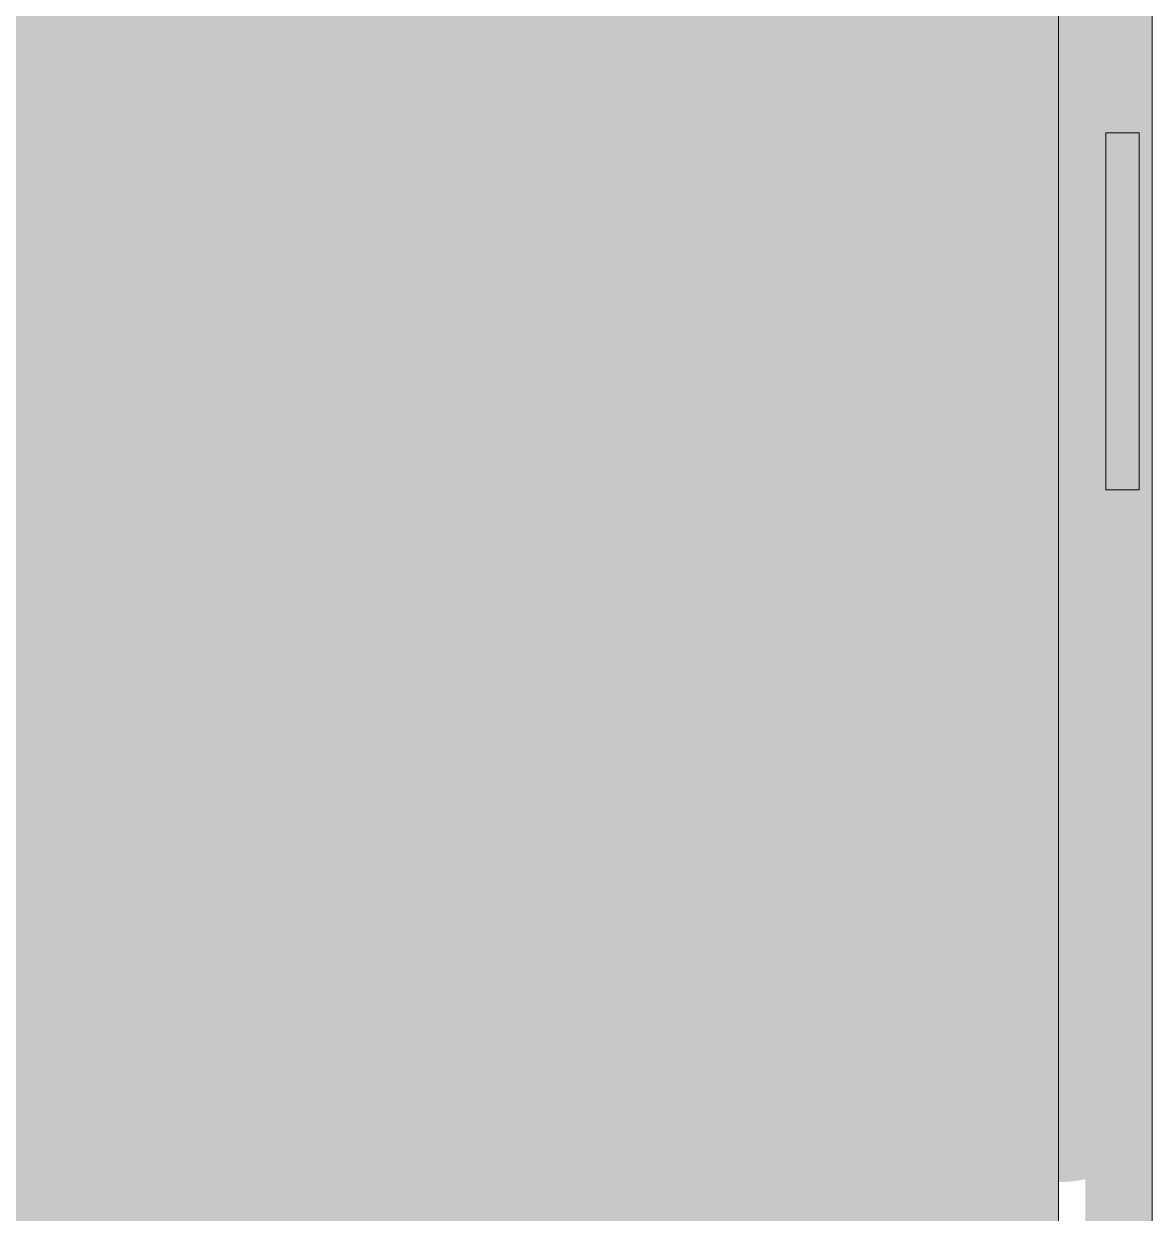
# Model space of a CAD drawing. Header units: millimetres. Extents: x 27500 to 33280, y -10980 to 420.
# Drawn here: x 28383.72 to 28409, y -6109.2 to -6082.56 of the extents above; entities that cross this region are included whole.
import ezdxf

# ---------------------------------------------------------------- set-up
doc = ezdxf.new("R2010")
doc.units = ezdxf.units.MM
for name, color, linetype, lineweight, true_color in [('CQEN_DETAIL', 7, 'Continuous', 5, 0x464d50), ('CQEN_HARDWARE', 7, 'Continuous', 5, 0x848c8f), ('CQEN_PLASTRON', 7, 'Continuous', 5, 0xd2d6d3)]:
    doc.layers.add(name, color=color, linetype=linetype, lineweight=lineweight, true_color=true_color)
doc.layers.add('LAYOUT_PARAMETERS', color=7, linetype='Continuous', plot=False)
doc.styles.add('LAYOUT_CONTACTOR_ARIAL', font='arial.ttf')
doc.styles.get("Standard").update_dxf_attribs({"font": 'arial.ttf'})

# ---------------------------------------------------------------- blocks, each defined once
blk = doc.blocks.new('SX_DYN_PLASTRON_BLANK_G001')
at = {"layer": 'CQEN_HARDWARE'}
for points in [[(862.5, 142.9), (860.5, 142.9), (860.5, 124.5), (862.5, 124.5)], [(871.906, 130), (870.37, 130), (870.37, 129.55), (872.088, 129.55), (872.052, 129.6), (872.019, 129.652), (871.991, 129.706), (871.966, 129.762), (871.945, 129.82), (871.928, 129.879), (871.914, 129.939)], [(878.912, 129.55), (880.63, 129.55), (880.63, 130), (879.094, 130), (879.086, 129.939), (879.072, 129.879), (879.055, 129.82), (879.034, 129.762), (879.009, 129.706), (878.981, 129.652), (878.948, 129.6)], [(871.237, 120.052), (871.237, 127.948), (869.862, 128.8), (869.625, 128.8), (869.625, 119.2), (869.862, 119.2)], [(879.763, 127.948), (879.763, 120.052), (881.138, 119.2), (881.375, 119.2), (881.375, 128.8), (881.138, 128.8)], [(871.237, 127.876), (871.237, 120.124), (869.4, 120.124), (869.4, 127.876)], [(869.4, 127.85), (869.4, 120.15), (871.237, 120.15), (871.237, 127.85)], [(881.6, 127.876), (881.6, 120.124), (879.763, 120.124), (879.763, 127.876)], [(879.763, 127.85), (879.763, 120.15), (881.6, 120.15), (881.6, 127.85)], [(875.761, 121.262), (875.546, 121.25), (875.33, 121.255), (875.115, 121.277), (874.903, 121.316), (874.694, 121.371), (874.49, 121.442), (874.293, 121.529), (874.102, 121.632), (873.921, 121.749), (873.749, 121.879), (873.588, 122.023), (873.439, 122.179), (873.302, 122.347), (873.179, 122.524), (873.071, 122.711), (872.977, 122.905), (872.899, 123.107), (872.837, 123.314), (872.791, 123.525), (872.762, 123.739), (872.75, 123.954), (872.755, 124.17), (872.777, 124.385), (872.816, 124.597), (872.871, 124.806), (872.942, 125.01), (873.029, 125.207), (873.132, 125.398), (873.249, 125.579), (873.379, 125.751), (873.523, 125.912), (873.679, 126.061), (873.847, 126.198), (874.024, 126.321), (874.211, 126.429), (874.405, 126.523), (874.607, 126.601), (874.814, 126.663), (875.025, 126.709), (875.239, 126.738), (875.454, 126.75), (875.67, 126.745), (875.885, 126.723), (876.097, 126.684), (876.306, 126.629), (876.51, 126.558), (876.707, 126.471), (876.898, 126.368), (877.079, 126.251), (877.251, 126.121), (877.412, 125.977), (877.561, 125.821), (877.698, 125.653), (877.821, 125.476), (877.929, 125.289), (878.023, 125.095), (878.101, 124.893), (878.163, 124.686), (878.209, 124.475), (878.238, 124.261), (878.25, 124.046), (878.245, 123.83), (878.223, 123.615), (878.184, 123.403), (878.129, 123.194), (878.058, 122.99), (877.971, 122.793), (877.868, 122.602), (877.751, 122.421), (877.621, 122.249), (877.477, 122.088), (877.321, 121.939), (877.153, 121.802), (876.976, 121.679), (876.789, 121.571), (876.595, 121.477), (876.393, 121.399), (876.186, 121.337), (875.975, 121.291)], [(877.536, 125.45), (876.699, 126.626), (875.262, 126.489), (875.449, 126.499), (875.636, 126.496), (875.822, 126.479), (876.006, 126.448), (876.188, 126.403), (876.366, 126.345), (876.539, 126.274), (876.706, 126.19), (876.866, 126.094), (877.019, 125.986), (877.163, 125.867), (877.298, 125.737), (877.422, 125.598)], [(875.262, 126.489), (873.826, 126.351), (873.226, 125.039), (873.31, 125.206), (873.406, 125.366), (873.514, 125.519), (873.633, 125.663), (873.763, 125.798), (873.902, 125.922), (874.05, 126.036), (874.206, 126.139), (874.37, 126.23), (874.539, 126.308), (874.715, 126.373), (874.894, 126.425), (875.077, 126.464)], [(877.774, 122.961), (878.374, 124.274), (877.536, 125.45), (877.639, 125.294), (877.73, 125.13), (877.808, 124.961), (877.873, 124.785), (877.925, 124.606), (877.964, 124.423), (877.989, 124.238), (877.999, 124.051), (877.996, 123.864), (877.979, 123.678), (877.948, 123.494), (877.903, 123.312), (877.845, 123.134)], [(873.226, 125.039), (872.626, 123.726), (873.464, 122.55), (873.361, 122.706), (873.27, 122.87), (873.192, 123.039), (873.127, 123.215), (873.075, 123.394), (873.036, 123.577), (873.011, 123.762), (873.001, 123.949), (873.004, 124.136), (873.021, 124.322), (873.052, 124.506), (873.097, 124.688), (873.155, 124.866)], [(875.738, 121.511), (877.174, 121.649), (877.774, 122.961), (877.69, 122.794), (877.594, 122.634), (877.486, 122.481), (877.367, 122.337), (877.237, 122.202), (877.098, 122.078), (876.95, 121.964), (876.794, 121.861), (876.63, 121.77), (876.461, 121.692), (876.285, 121.627), (876.106, 121.575), (875.923, 121.536)], [(873.464, 122.55), (874.301, 121.374), (875.738, 121.511), (875.551, 121.501), (875.364, 121.504), (875.178, 121.521), (874.994, 121.552), (874.812, 121.597), (874.634, 121.655), (874.461, 121.726), (874.294, 121.81), (874.134, 121.906), (873.981, 122.014), (873.837, 122.133), (873.702, 122.263), (873.578, 122.402)], [(872.088, 118.45), (870.37, 118.45), (870.37, 118), (871.906, 118), (871.914, 118.061), (871.928, 118.121), (871.945, 118.18), (871.966, 118.238), (871.991, 118.294), (872.019, 118.348), (872.052, 118.4)], [(879.094, 118), (880.63, 118), (880.63, 118.45), (878.912, 118.45), (878.948, 118.4), (878.981, 118.348), (879.009, 118.294), (879.034, 118.238), (879.055, 118.18), (879.072, 118.121), (879.086, 118.061)], [(882.5, 115.534), (884, 115.534), (884, 32.466), (882.5, 32.466)]]:
    blk.add_hatch(color=256, dxfattribs=at).paths.add_polyline_path(points)
h = blk.add_hatch(color=256, dxfattribs=at)
h.paths.add_polyline_path([(880, 104.1), (871, 104.1), (871, 104.5), (866.5, 104.5), (866.343, 104.506), (866.187, 104.525), (866.033, 104.555), (865.882, 104.598), (865.735, 104.652), (865.592, 104.718), (865.455, 104.795), (865.324, 104.882), (865.201, 104.979), (865.086, 105.086), (864.979, 105.201), (864.882, 105.324), (864.795, 105.455), (864.718, 105.592), (864.652, 105.735), (864.598, 105.882), (864.555, 106.033), (864.525, 106.187), (864.506, 106.343), (864.5, 106.5), (864.5, 122.5), (863.1, 122.5), (863.1, 141.5), (882, 141.5), (882.157, 141.494), (882.313, 141.475), (882.467, 141.445), (882.618, 141.402), (882.765, 141.348), (882.908, 141.282), (883.045, 141.205), (883.176, 141.118), (883.299, 141.021), (883.414, 140.914), (883.521, 140.799), (883.618, 140.676), (883.705, 140.545), (883.782, 140.408), (883.848, 140.265), (883.902, 140.118), (883.945, 139.967), (883.975, 139.813), (883.994, 139.657), (884, 139.5), (884, 106.5), (883.994, 106.343), (883.975, 106.187), (883.945, 106.033), (883.902, 105.882), (883.848, 105.735), (883.782, 105.592), (883.705, 105.455), (883.618, 105.324), (883.521, 105.201), (883.414, 105.086), (883.299, 104.979), (883.176, 104.882), (883.045, 104.795), (882.908, 104.718), (882.765, 104.652), (882.618, 104.598), (882.467, 104.555), (882.313, 104.525), (882.157, 104.506), (882, 104.5), (880, 104.5)])
h.paths.add_polyline_path([(875.5, 127.25), (875.245, 127.24), (874.992, 127.21), (874.741, 127.16), (874.496, 127.091), (874.256, 127.003), (874.025, 126.896), (873.802, 126.771), (873.59, 126.629), (873.389, 126.471), (873.202, 126.298), (873.029, 126.111), (872.871, 125.91), (872.729, 125.698), (872.604, 125.475), (872.497, 125.244), (872.409, 125.004), (872.34, 124.759), (872.29, 124.508), (872.26, 124.255), (872.25, 124), (872.26, 123.745), (872.29, 123.492), (872.34, 123.241), (872.409, 122.996), (872.497, 122.756), (872.604, 122.525), (872.729, 122.302), (872.871, 122.09), (873.029, 121.889), (873.202, 121.702), (873.389, 121.529), (873.59, 121.371), (873.802, 121.229), (874.025, 121.104), (874.256, 120.997), (874.496, 120.909), (874.741, 120.84), (874.992, 120.79), (875.245, 120.76), (875.5, 120.75), (875.755, 120.76), (876.008, 120.79), (876.259, 120.84), (876.504, 120.909), (876.744, 120.997), (876.975, 121.104), (877.198, 121.229), (877.41, 121.371), (877.611, 121.529), (877.798, 121.702), (877.971, 121.889), (878.129, 122.09), (878.271, 122.302), (878.396, 122.525), (878.503, 122.756), (878.591, 122.996), (878.66, 123.241), (878.71, 123.492), (878.74, 123.745), (878.75, 124), (878.74, 124.255), (878.71, 124.508), (878.66, 124.759), (878.591, 125.004), (878.503, 125.244), (878.396, 125.475), (878.271, 125.698), (878.129, 125.91), (877.971, 126.111), (877.798, 126.298), (877.611, 126.471), (877.41, 126.629), (877.198, 126.771), (876.975, 126.896), (876.744, 127.003), (876.504, 127.091), (876.259, 127.16), (876.008, 127.21), (875.755, 127.24)], flags=0)
h = blk.add_hatch(color=256, dxfattribs=at)
h.paths.add_polyline_path([(871, 104.5), (871, 104.1), (880, 104.1), (880, 104.5), (882, 104.5), (882.157, 104.506), (882.313, 104.525), (882.467, 104.555), (882.618, 104.598), (882.765, 104.652), (882.908, 104.718), (883.045, 104.795), (883.176, 104.882), (883.299, 104.979), (883.414, 105.086), (883.521, 105.201), (883.618, 105.324), (883.705, 105.455), (883.782, 105.592), (883.848, 105.735), (883.902, 105.882), (883.945, 106.033), (883.975, 106.187), (883.994, 106.343), (884, 106.5), (884, 139.5), (883.994, 139.657), (883.975, 139.813), (883.945, 139.967), (883.902, 140.118), (883.848, 140.265), (883.782, 140.408), (883.705, 140.545), (883.618, 140.676), (883.521, 140.799), (883.414, 140.914), (883.299, 141.021), (883.176, 141.118), (883.045, 141.205), (882.908, 141.282), (882.765, 141.348), (882.618, 141.402), (882.467, 141.445), (882.313, 141.475), (882.157, 141.494), (882, 141.5), (863.1, 141.5), (863.1, 122.5), (864.5, 122.5), (864.5, 106.5), (864.506, 106.343), (864.525, 106.187), (864.555, 106.033), (864.598, 105.882), (864.652, 105.735), (864.718, 105.592), (864.795, 105.455), (864.882, 105.324), (864.979, 105.201), (865.086, 105.086), (865.201, 104.979), (865.324, 104.882), (865.455, 104.795), (865.592, 104.718), (865.735, 104.652), (865.882, 104.598), (866.033, 104.555), (866.187, 104.525), (866.343, 104.506), (866.5, 104.5)])
h.paths.add_polyline_path([(875.5, 127.25), (875.755, 127.24), (876.008, 127.21), (876.259, 127.16), (876.504, 127.091), (876.744, 127.003), (876.975, 126.896), (877.198, 126.771), (877.41, 126.629), (877.611, 126.471), (877.798, 126.298), (877.971, 126.111), (878.129, 125.91), (878.271, 125.698), (878.396, 125.475), (878.503, 125.244), (878.591, 125.004), (878.66, 124.759), (878.71, 124.508), (878.74, 124.255), (878.75, 124), (878.74, 123.745), (878.71, 123.492), (878.66, 123.241), (878.591, 122.996), (878.503, 122.756), (878.396, 122.525), (878.271, 122.302), (878.129, 122.09), (877.971, 121.889), (877.798, 121.702), (877.611, 121.529), (877.41, 121.371), (877.198, 121.229), (876.975, 121.104), (876.744, 120.997), (876.504, 120.909), (876.259, 120.84), (876.008, 120.79), (875.755, 120.76), (875.5, 120.75), (875.245, 120.76), (874.992, 120.79), (874.741, 120.84), (874.496, 120.909), (874.256, 120.997), (874.025, 121.104), (873.802, 121.229), (873.59, 121.371), (873.389, 121.529), (873.202, 121.702), (873.029, 121.889), (872.871, 122.09), (872.729, 122.302), (872.604, 122.525), (872.497, 122.756), (872.409, 122.996), (872.34, 123.241), (872.29, 123.492), (872.26, 123.745), (872.25, 124), (872.26, 124.255), (872.29, 124.508), (872.34, 124.759), (872.409, 125.004), (872.497, 125.244), (872.604, 125.475), (872.729, 125.698), (872.871, 125.91), (873.029, 126.111), (873.202, 126.298), (873.389, 126.471), (873.59, 126.629), (873.802, 126.771), (874.025, 126.896), (874.256, 127.003), (874.496, 127.091), (874.741, 127.16), (874.992, 127.21), (875.245, 127.24)], flags=0)
h = blk.add_hatch(color=256, dxfattribs=at)
h.paths.add_polyline_path([(872.205, 118.575), (870.37, 118.575), (870.37, 118.705), (870.368, 118.744), (870.364, 118.782), (870.356, 118.82), (870.346, 118.857), (870.333, 118.894), (870.317, 118.929), (870.298, 118.963), (870.276, 118.995), (870.252, 119.025), (870.226, 119.054), (870.198, 119.08), (870.168, 119.104), (870.136, 119.126), (870.102, 119.145), (870.067, 119.161), (870.031, 119.175), (869.994, 119.186), (869.956, 119.193), (869.917, 119.198), (869.917, 128.802), (869.956, 128.807), (869.994, 128.814), (870.031, 128.825), (870.067, 128.839), (870.102, 128.855), (870.136, 128.874), (870.168, 128.896), (870.198, 128.92), (870.226, 128.946), (870.252, 128.975), (870.276, 129.005), (870.298, 129.037), (870.317, 129.071), (870.333, 129.106), (870.346, 129.143), (870.356, 129.18), (870.364, 129.218), (870.368, 129.256), (870.37, 129.295), (870.37, 129.425), (872.205, 129.425), (872.255, 129.384), (872.308, 129.346), (872.364, 129.313), (872.422, 129.283), (872.482, 129.258), (872.543, 129.237), (872.606, 129.221), (872.67, 129.209), (872.735, 129.202), (872.8, 129.2), (872.869, 129.203), (872.938, 129.211), (873.005, 129.224), (873.072, 129.242), (873.137, 129.265), (873.2, 129.294), (873.261, 129.327), (873.319, 129.364), (873.373, 129.406), (873.425, 129.452), (873.473, 129.502), (873.517, 129.555), (873.556, 129.612), (873.591, 129.671), (873.622, 129.733), (873.637, 129.764), (873.655, 129.794), (873.675, 129.822), (873.697, 129.849), (873.72, 129.874), (873.746, 129.897), (873.774, 129.918), (873.803, 129.937), (873.833, 129.953), (873.864, 129.967), (873.897, 129.979), (873.93, 129.988), (873.964, 129.995), (873.998, 129.999), (874.033, 130), (876.967, 130), (877.002, 129.999), (877.036, 129.995), (877.07, 129.988), (877.103, 129.979), (877.136, 129.967), (877.167, 129.953), (877.197, 129.937), (877.226, 129.918), (877.254, 129.897), (877.28, 129.874), (877.303, 129.849), (877.325, 129.822), (877.345, 129.794), (877.363, 129.764), (877.378, 129.733), (877.409, 129.671), (877.444, 129.612), (877.483, 129.555), (877.527, 129.502), (877.575, 129.452), (877.627, 129.406), (877.681, 129.364), (877.739, 129.327), (877.8, 129.294), (877.863, 129.265), (877.928, 129.242), (877.995, 129.224), (878.062, 129.211), (878.131, 129.203), (878.2, 129.2), (878.265, 129.202), (878.33, 129.209), (878.394, 129.221), (878.457, 129.237), (878.518, 129.258), (878.578, 129.283), (878.636, 129.313), (878.692, 129.346), (878.745, 129.384), (878.795, 129.425), (880.63, 129.425), (880.63, 129.295), (880.632, 129.256), (880.636, 129.218), (880.644, 129.18), (880.654, 129.143), (880.667, 129.106), (880.683, 129.071), (880.702, 129.037), (880.724, 129.005), (880.748, 128.975), (880.774, 128.946), (880.802, 128.92), (880.832, 128.896), (880.864, 128.874), (880.898, 128.855), (880.933, 128.839), (880.969, 128.825), (881.006, 128.814), (881.044, 128.807), (881.083, 128.802), (881.083, 119.198), (881.044, 119.193), (881.006, 119.186), (880.969, 119.175), (880.933, 119.161), (880.898, 119.145), (880.864, 119.126), (880.832, 119.104), (880.802, 119.08), (880.774, 119.054), (880.748, 119.025), (880.724, 118.995), (880.702, 118.963), (880.683, 118.929), (880.667, 118.894), (880.654, 118.857), (880.644, 118.82), (880.636, 118.782), (880.632, 118.744), (880.63, 118.705), (880.63, 118.575), (878.795, 118.575), (878.741, 118.619), (878.683, 118.659), (878.622, 118.695), (878.559, 118.725), (878.494, 118.751), (878.426, 118.771), (878.358, 118.786), (878.288, 118.796), (878.218, 118.8), (878.148, 118.798), (878.078, 118.792), (878.009, 118.779), (877.941, 118.762), (877.874, 118.739), (877.81, 118.711), (877.748, 118.678), (877.688, 118.64), (877.632, 118.598), (877.579, 118.552), (877.531, 118.501), (877.486, 118.447), (877.445, 118.39), (877.409, 118.33), (877.378, 118.267), (877.363, 118.236), (877.345, 118.206), (877.325, 118.178), (877.303, 118.151), (877.28, 118.126), (877.254, 118.103), (877.226, 118.082), (877.197, 118.063), (877.167, 118.047), (877.136, 118.033), (877.103, 118.021), (877.07, 118.012), (877.036, 118.005), (877.002, 118.001), (876.967, 118), (874.033, 118), (873.998, 118.001), (873.964, 118.005), (873.93, 118.012), (873.897, 118.021), (873.864, 118.033), (873.833, 118.047), (873.803, 118.063), (873.774, 118.082), (873.746, 118.103), (873.72, 118.126), (873.697, 118.151), (873.675, 118.178), (873.655, 118.206), (873.637, 118.236), (873.622, 118.267), (873.591, 118.33), (873.555, 118.39), (873.514, 118.447), (873.469, 118.501), (873.421, 118.552), (873.368, 118.598), (873.312, 118.64), (873.252, 118.678), (873.19, 118.711), (873.126, 118.739), (873.059, 118.762), (872.991, 118.779), (872.922, 118.792), (872.852, 118.798), (872.782, 118.8), (872.712, 118.796), (872.642, 118.786), (872.574, 118.771), (872.506, 118.751), (872.441, 118.725), (872.378, 118.695), (872.317, 118.659), (872.259, 118.619)])
h.paths.add_polyline_path([(875.5, 127.3), (875.241, 127.29), (874.984, 127.259), (874.73, 127.209), (874.48, 127.138), (874.237, 127.049), (874.002, 126.94), (873.776, 126.814), (873.56, 126.67), (873.357, 126.509), (873.167, 126.333), (872.991, 126.143), (872.83, 125.94), (872.686, 125.724), (872.56, 125.498), (872.451, 125.263), (872.362, 125.02), (872.291, 124.77), (872.241, 124.516), (872.21, 124.259), (872.2, 124), (872.21, 123.741), (872.241, 123.484), (872.291, 123.23), (872.362, 122.98), (872.451, 122.737), (872.56, 122.502), (872.686, 122.276), (872.83, 122.06), (872.991, 121.857), (873.167, 121.667), (873.357, 121.491), (873.56, 121.33), (873.776, 121.186), (874.002, 121.06), (874.237, 120.951), (874.48, 120.862), (874.73, 120.791), (874.984, 120.741), (875.241, 120.71), (875.5, 120.7), (875.759, 120.71), (876.016, 120.741), (876.27, 120.791), (876.52, 120.862), (876.763, 120.951), (876.998, 121.06), (877.224, 121.186), (877.44, 121.33), (877.643, 121.491), (877.833, 121.667), (878.009, 121.857), (878.17, 122.06), (878.314, 122.276), (878.44, 122.502), (878.549, 122.737), (878.638, 122.98), (878.709, 123.23), (878.759, 123.484), (878.79, 123.741), (878.8, 124), (878.79, 124.259), (878.759, 124.516), (878.709, 124.77), (878.638, 125.02), (878.549, 125.263), (878.44, 125.498), (878.314, 125.724), (878.17, 125.94), (878.009, 126.143), (877.833, 126.333), (877.643, 126.509), (877.44, 126.67), (877.224, 126.814), (876.998, 126.94), (876.763, 127.049), (876.52, 127.138), (876.27, 127.209), (876.016, 127.259), (875.759, 127.29)], flags=0)
h = blk.add_hatch(color=256, dxfattribs=at)
h.paths.add_polyline_path([(869.917, 119.198), (869.956, 119.193), (869.994, 119.186), (870.031, 119.175), (870.067, 119.161), (870.102, 119.145), (870.136, 119.126), (870.168, 119.104), (870.198, 119.08), (870.226, 119.054), (870.252, 119.025), (870.276, 118.995), (870.298, 118.963), (870.317, 118.929), (870.333, 118.894), (870.346, 118.857), (870.356, 118.82), (870.364, 118.782), (870.368, 118.744), (870.37, 118.705), (870.37, 118.575), (872.205, 118.575), (872.259, 118.619), (872.317, 118.659), (872.378, 118.695), (872.441, 118.725), (872.506, 118.751), (872.574, 118.771), (872.642, 118.786), (872.712, 118.796), (872.782, 118.8), (872.852, 118.798), (872.922, 118.792), (872.991, 118.779), (873.059, 118.762), (873.126, 118.739), (873.19, 118.711), (873.252, 118.678), (873.312, 118.64), (873.368, 118.598), (873.421, 118.552), (873.469, 118.501), (873.514, 118.447), (873.555, 118.39), (873.591, 118.33), (873.622, 118.267), (873.637, 118.236), (873.655, 118.206), (873.675, 118.178), (873.697, 118.151), (873.72, 118.126), (873.746, 118.103), (873.774, 118.082), (873.803, 118.063), (873.833, 118.047), (873.864, 118.033), (873.897, 118.021), (873.93, 118.012), (873.964, 118.005), (873.998, 118.001), (874.033, 118), (876.967, 118), (877.002, 118.001), (877.036, 118.005), (877.07, 118.012), (877.103, 118.021), (877.136, 118.033), (877.167, 118.047), (877.197, 118.063), (877.226, 118.082), (877.254, 118.103), (877.28, 118.126), (877.303, 118.151), (877.325, 118.178), (877.345, 118.206), (877.363, 118.236), (877.378, 118.267), (877.409, 118.33), (877.445, 118.39), (877.486, 118.447), (877.531, 118.501), (877.579, 118.552), (877.632, 118.598), (877.688, 118.64), (877.748, 118.678), (877.81, 118.711), (877.874, 118.739), (877.941, 118.762), (878.009, 118.779), (878.078, 118.792), (878.148, 118.798), (878.218, 118.8), (878.288, 118.796), (878.358, 118.786), (878.426, 118.771), (878.494, 118.751), (878.559, 118.725), (878.622, 118.695), (878.683, 118.659), (878.741, 118.619), (878.795, 118.575), (880.63, 118.575), (880.63, 118.705), (880.632, 118.744), (880.636, 118.782), (880.644, 118.82), (880.654, 118.857), (880.667, 118.894), (880.683, 118.929), (880.702, 118.963), (880.724, 118.995), (880.748, 119.025), (880.774, 119.054), (880.802, 119.08), (880.832, 119.104), (880.864, 119.126), (880.898, 119.145), (880.933, 119.161), (880.969, 119.175), (881.006, 119.186), (881.044, 119.193), (881.083, 119.198), (881.083, 128.802), (881.044, 128.807), (881.006, 128.814), (880.969, 128.825), (880.933, 128.839), (880.898, 128.855), (880.864, 128.874), (880.832, 128.896), (880.802, 128.92), (880.774, 128.946), (880.748, 128.975), (880.724, 129.005), (880.702, 129.037), (880.683, 129.071), (880.667, 129.106), (880.654, 129.143), (880.644, 129.18), (880.636, 129.218), (880.632, 129.256), (880.63, 129.295), (880.63, 129.425), (878.795, 129.425), (878.745, 129.384), (878.692, 129.346), (878.636, 129.313), (878.578, 129.283), (878.518, 129.258), (878.457, 129.237), (878.394, 129.221), (878.33, 129.209), (878.265, 129.202), (878.2, 129.2), (878.131, 129.203), (878.062, 129.211), (877.995, 129.224), (877.928, 129.242), (877.863, 129.265), (877.8, 129.294), (877.739, 129.327), (877.681, 129.364), (877.627, 129.406), (877.575, 129.452), (877.527, 129.502), (877.483, 129.555), (877.444, 129.612), (877.409, 129.671), (877.378, 129.733), (877.363, 129.764), (877.345, 129.794), (877.325, 129.822), (877.303, 129.849), (877.28, 129.874), (877.254, 129.897), (877.226, 129.918), (877.197, 129.937), (877.167, 129.953), (877.136, 129.967), (877.103, 129.979), (877.07, 129.988), (877.036, 129.995), (877.002, 129.999), (876.967, 130), (874.033, 130), (873.998, 129.999), (873.964, 129.995), (873.93, 129.988), (873.897, 129.979), (873.864, 129.967), (873.833, 129.953), (873.803, 129.937), (873.774, 129.918), (873.746, 129.897), (873.72, 129.874), (873.697, 129.849), (873.675, 129.822), (873.655, 129.794), (873.637, 129.764), (873.622, 129.733), (873.591, 129.671), (873.556, 129.612), (873.517, 129.555), (873.473, 129.502), (873.425, 129.452), (873.373, 129.406), (873.319, 129.364), (873.261, 129.327), (873.2, 129.294), (873.137, 129.265), (873.072, 129.242), (873.005, 129.224), (872.938, 129.211), (872.869, 129.203), (872.8, 129.2), (872.735, 129.202), (872.67, 129.209), (872.606, 129.221), (872.543, 129.237), (872.482, 129.258), (872.422, 129.283), (872.364, 129.313), (872.308, 129.346), (872.255, 129.384), (872.205, 129.425), (870.37, 129.425), (870.37, 129.295), (870.368, 129.256), (870.364, 129.218), (870.356, 129.18), (870.346, 129.143), (870.333, 129.106), (870.317, 129.071), (870.298, 129.037), (870.276, 129.005), (870.252, 128.975), (870.226, 128.946), (870.198, 128.92), (870.168, 128.896), (870.136, 128.874), (870.102, 128.855), (870.067, 128.839), (870.031, 128.825), (869.994, 128.814), (869.956, 128.807), (869.917, 128.802)])
h.paths.add_polyline_path([(875.5, 120.7), (875.241, 120.71), (874.984, 120.741), (874.73, 120.791), (874.48, 120.862), (874.237, 120.951), (874.002, 121.06), (873.776, 121.186), (873.56, 121.33), (873.357, 121.491), (873.167, 121.667), (872.991, 121.857), (872.83, 122.06), (872.686, 122.276), (872.56, 122.502), (872.451, 122.737), (872.362, 122.98), (872.291, 123.23), (872.241, 123.484), (872.21, 123.741), (872.2, 124), (872.21, 124.259), (872.241, 124.516), (872.291, 124.77), (872.362, 125.02), (872.451, 125.263), (872.56, 125.498), (872.686, 125.724), (872.83, 125.94), (872.991, 126.143), (873.167, 126.333), (873.357, 126.509), (873.56, 126.67), (873.776, 126.814), (874.002, 126.94), (874.237, 127.049), (874.48, 127.138), (874.73, 127.209), (874.984, 127.259), (875.241, 127.29), (875.5, 127.3), (875.759, 127.29), (876.016, 127.259), (876.27, 127.209), (876.52, 127.138), (876.763, 127.049), (876.998, 126.94), (877.224, 126.814), (877.44, 126.67), (877.643, 126.509), (877.833, 126.333), (878.009, 126.143), (878.17, 125.94), (878.314, 125.724), (878.44, 125.498), (878.549, 125.263), (878.638, 125.02), (878.709, 124.77), (878.759, 124.516), (878.79, 124.259), (878.8, 124), (878.79, 123.741), (878.759, 123.484), (878.709, 123.23), (878.638, 122.98), (878.549, 122.737), (878.44, 122.502), (878.314, 122.276), (878.17, 122.06), (878.009, 121.857), (877.833, 121.667), (877.643, 121.491), (877.44, 121.33), (877.224, 121.186), (876.998, 121.06), (876.763, 120.951), (876.52, 120.862), (876.27, 120.791), (876.016, 120.741), (875.759, 120.71)], flags=0)
h = blk.add_hatch(color=256, dxfattribs=at)
h.paths.add_polyline_path([(875.975, 119.023), (875.583, 119.001), (875.191, 119.01), (874.8, 119.049), (874.414, 119.119), (874.034, 119.22), (873.664, 119.349), (873.305, 119.508), (872.959, 119.694), (872.629, 119.907), (872.317, 120.144), (872.024, 120.406), (871.753, 120.69), (871.504, 120.994), (871.281, 121.317), (871.083, 121.656), (870.913, 122.01), (870.771, 122.376), (870.658, 122.752), (870.575, 123.136), (870.523, 123.525), (870.501, 123.917), (870.51, 124.309), (870.549, 124.7), (870.619, 125.086), (870.72, 125.466), (870.849, 125.836), (871.008, 126.195), (871.194, 126.541), (871.407, 126.871), (871.644, 127.183), (871.906, 127.476), (872.19, 127.747), (872.494, 127.996), (872.817, 128.219), (873.156, 128.417), (873.51, 128.587), (873.876, 128.729), (874.252, 128.842), (874.636, 128.925), (875.025, 128.977), (875.417, 128.999), (875.809, 128.99), (876.2, 128.951), (876.586, 128.881), (876.966, 128.78), (877.336, 128.651), (877.695, 128.492), (878.041, 128.306), (878.371, 128.093), (878.683, 127.856), (878.976, 127.594), (879.247, 127.31), (879.496, 127.006), (879.719, 126.683), (879.917, 126.344), (880.087, 125.99), (880.229, 125.624), (880.342, 125.248), (880.425, 124.864), (880.477, 124.475), (880.499, 124.083), (880.49, 123.691), (880.451, 123.3), (880.381, 122.914), (880.28, 122.534), (880.151, 122.164), (879.992, 121.805), (879.806, 121.459), (879.593, 121.129), (879.356, 120.817), (879.094, 120.524), (878.81, 120.253), (878.506, 120.004), (878.183, 119.781), (877.844, 119.583), (877.49, 119.413), (877.124, 119.271), (876.748, 119.158), (876.364, 119.075)])
h.paths.add_polyline_path([(875.823, 120.615), (876.088, 120.651), (876.349, 120.708), (876.604, 120.784), (876.853, 120.881), (877.094, 120.997), (877.325, 121.131), (877.544, 121.283), (877.751, 121.452), (877.944, 121.636), (878.122, 121.835), (878.284, 122.048), (878.428, 122.272), (878.555, 122.507), (878.662, 122.751), (878.751, 123.003), (878.819, 123.261), (878.867, 123.524), (878.893, 123.79), (878.9, 124.057), (878.885, 124.323), (878.849, 124.588), (878.792, 124.849), (878.716, 125.104), (878.619, 125.353), (878.503, 125.594), (878.369, 125.825), (878.217, 126.044), (878.048, 126.251), (877.864, 126.444), (877.665, 126.622), (877.452, 126.784), (877.228, 126.928), (876.993, 127.055), (876.749, 127.162), (876.497, 127.251), (876.239, 127.319), (875.976, 127.367), (875.71, 127.393), (875.443, 127.4), (875.177, 127.385), (874.912, 127.349), (874.651, 127.292), (874.396, 127.216), (874.147, 127.119), (873.906, 127.003), (873.675, 126.869), (873.456, 126.717), (873.249, 126.548), (873.056, 126.364), (872.878, 126.165), (872.716, 125.952), (872.572, 125.728), (872.445, 125.493), (872.338, 125.249), (872.249, 124.997), (872.181, 124.739), (872.133, 124.476), (872.107, 124.21), (872.1, 123.943), (872.115, 123.677), (872.151, 123.412), (872.208, 123.151), (872.284, 122.896), (872.381, 122.647), (872.497, 122.406), (872.631, 122.175), (872.783, 121.956), (872.952, 121.749), (873.136, 121.556), (873.335, 121.378), (873.548, 121.216), (873.772, 121.072), (874.007, 120.945), (874.251, 120.838), (874.503, 120.749), (874.761, 120.681), (875.024, 120.633), (875.29, 120.607), (875.557, 120.6)], flags=0)
h = blk.add_hatch(color=256, dxfattribs=at)
h.paths.add_polyline_path([(869.808, 119.987), (869.808, 128.013), (869.821, 128.084), (869.839, 128.153), (869.863, 128.221), (869.892, 128.286), (869.926, 128.349), (869.965, 128.409), (870.009, 128.466), (870.057, 128.519), (870.109, 128.569), (870.165, 128.613), (870.224, 128.654), (870.286, 128.689), (870.351, 128.72), (870.418, 128.745), (870.487, 128.764), (870.557, 128.779), (870.628, 128.787), (870.7, 128.79), (880.3, 128.79), (880.372, 128.787), (880.443, 128.779), (880.513, 128.764), (880.582, 128.745), (880.649, 128.72), (880.714, 128.689), (880.776, 128.654), (880.835, 128.613), (880.891, 128.569), (880.943, 128.519), (880.991, 128.466), (881.035, 128.409), (881.074, 128.349), (881.108, 128.286), (881.137, 128.221), (881.161, 128.153), (881.179, 128.084), (881.192, 128.013), (881.192, 119.987), (881.179, 119.916), (881.161, 119.847), (881.137, 119.779), (881.108, 119.714), (881.074, 119.651), (881.035, 119.591), (880.991, 119.534), (880.943, 119.481), (880.891, 119.431), (880.835, 119.387), (880.776, 119.346), (880.714, 119.311), (880.649, 119.28), (880.582, 119.255), (880.513, 119.236), (880.443, 119.221), (880.372, 119.213), (880.3, 119.21), (870.7, 119.21), (870.628, 119.213), (870.557, 119.221), (870.487, 119.236), (870.418, 119.255), (870.351, 119.28), (870.286, 119.311), (870.224, 119.346), (870.165, 119.387), (870.109, 119.431), (870.057, 119.481), (870.009, 119.534), (869.965, 119.591), (869.926, 119.651), (869.892, 119.714), (869.863, 119.779), (869.839, 119.847), (869.821, 119.916)])
h.paths.add_polyline_path([(875.5, 121.041), (875.732, 121.051), (875.963, 121.078), (876.191, 121.123), (876.414, 121.186), (876.632, 121.267), (876.843, 121.364), (877.046, 121.477), (877.239, 121.607), (877.421, 121.75), (877.592, 121.908), (877.75, 122.079), (877.893, 122.261), (878.023, 122.454), (878.136, 122.657), (878.233, 122.868), (878.314, 123.086), (878.377, 123.309), (878.422, 123.537), (878.449, 123.768), (878.458, 124), (878.449, 124.232), (878.422, 124.463), (878.377, 124.691), (878.314, 124.914), (878.233, 125.132), (878.136, 125.343), (878.023, 125.546), (877.893, 125.739), (877.75, 125.921), (877.592, 126.092), (877.421, 126.25), (877.239, 126.393), (877.046, 126.523), (876.843, 126.636), (876.632, 126.733), (876.414, 126.814), (876.191, 126.877), (875.963, 126.922), (875.732, 126.949), (875.5, 126.958), (875.268, 126.949), (875.037, 126.922), (874.809, 126.877), (874.586, 126.814), (874.368, 126.733), (874.157, 126.636), (873.954, 126.523), (873.761, 126.393), (873.579, 126.25), (873.408, 126.092), (873.25, 125.921), (873.107, 125.739), (872.977, 125.546), (872.864, 125.343), (872.767, 125.132), (872.686, 124.914), (872.623, 124.691), (872.578, 124.463), (872.551, 124.232), (872.542, 124), (872.551, 123.768), (872.578, 123.537), (872.623, 123.309), (872.686, 123.086), (872.767, 122.868), (872.864, 122.657), (872.977, 122.454), (873.107, 122.261), (873.25, 122.079), (873.408, 121.908), (873.579, 121.75), (873.761, 121.607), (873.954, 121.477), (874.157, 121.364), (874.368, 121.267), (874.586, 121.186), (874.809, 121.123), (875.037, 121.078), (875.268, 121.051)], flags=0)
h = blk.add_hatch(color=256, dxfattribs=at)
h.paths.add_polyline_path([(870.7, 128.79), (870.628, 128.787), (870.557, 128.779), (870.487, 128.764), (870.418, 128.745), (870.35, 128.719), (870.285, 128.689), (870.223, 128.653), (870.164, 128.613), (871.237, 127.948), (871.237, 120.052), (870.164, 119.387), (870.223, 119.347), (870.285, 119.311), (870.35, 119.281), (870.418, 119.255), (870.487, 119.236), (870.557, 119.221), (870.628, 119.213), (870.7, 119.21), (880.3, 119.21), (880.372, 119.213), (880.443, 119.221), (880.513, 119.236), (880.582, 119.255), (880.65, 119.281), (880.715, 119.311), (880.777, 119.347), (880.836, 119.387), (879.763, 120.052), (879.763, 127.948), (880.836, 128.613), (880.777, 128.653), (880.715, 128.689), (880.65, 128.719), (880.582, 128.745), (880.513, 128.764), (880.443, 128.779), (880.372, 128.787), (880.3, 128.79)])
h.paths.add_polyline_path([(875.5, 126.958), (875.732, 126.949), (875.963, 126.922), (876.191, 126.877), (876.414, 126.814), (876.632, 126.733), (876.843, 126.636), (877.046, 126.523), (877.239, 126.393), (877.421, 126.25), (877.592, 126.092), (877.75, 125.921), (877.893, 125.739), (878.023, 125.546), (878.136, 125.343), (878.233, 125.132), (878.314, 124.914), (878.377, 124.691), (878.422, 124.463), (878.449, 124.232), (878.458, 124), (878.449, 123.768), (878.422, 123.537), (878.377, 123.309), (878.314, 123.086), (878.233, 122.868), (878.136, 122.657), (878.023, 122.454), (877.893, 122.261), (877.75, 122.079), (877.592, 121.908), (877.421, 121.75), (877.239, 121.607), (877.046, 121.477), (876.843, 121.364), (876.632, 121.267), (876.414, 121.186), (876.191, 121.123), (875.963, 121.078), (875.732, 121.051), (875.5, 121.041), (875.268, 121.051), (875.037, 121.078), (874.809, 121.123), (874.586, 121.186), (874.368, 121.267), (874.157, 121.364), (873.954, 121.477), (873.761, 121.607), (873.579, 121.75), (873.408, 121.908), (873.25, 122.079), (873.107, 122.261), (872.977, 122.454), (872.864, 122.657), (872.767, 122.868), (872.686, 123.086), (872.623, 123.309), (872.578, 123.537), (872.551, 123.768), (872.542, 124), (872.551, 124.232), (872.578, 124.463), (872.623, 124.691), (872.686, 124.914), (872.767, 125.132), (872.864, 125.343), (872.977, 125.546), (873.107, 125.739), (873.25, 125.921), (873.408, 126.092), (873.579, 126.25), (873.761, 126.393), (873.954, 126.523), (874.157, 126.636), (874.368, 126.733), (874.586, 126.814), (874.809, 126.877), (875.037, 126.922), (875.268, 126.949)], flags=0)
h = blk.add_hatch(color=256, dxfattribs=at)
h.paths.add_polyline_path([(875.101, 128.181), (874.774, 128.137), (874.452, 128.067), (874.136, 127.972), (873.828, 127.853), (873.531, 127.71), (873.246, 127.544), (872.975, 127.356), (872.72, 127.148), (872.481, 126.92), (872.261, 126.674), (872.061, 126.412), (871.883, 126.135), (871.727, 125.844), (871.593, 125.542), (871.484, 125.231), (871.4, 124.912), (871.341, 124.588), (871.308, 124.26), (871.301, 123.93), (871.319, 123.601), (871.363, 123.274), (871.433, 122.952), (871.528, 122.636), (871.647, 122.328), (871.79, 122.031), (871.956, 121.746), (872.144, 121.475), (872.352, 121.22), (872.58, 120.981), (872.826, 120.761), (873.088, 120.561), (873.365, 120.383), (873.656, 120.227), (873.958, 120.093), (874.269, 119.984), (874.588, 119.9), (874.912, 119.841), (875.24, 119.808), (875.57, 119.801), (875.899, 119.819), (876.226, 119.863), (876.548, 119.933), (876.864, 120.028), (877.172, 120.147), (877.469, 120.29), (877.754, 120.456), (878.025, 120.644), (878.28, 120.852), (878.519, 121.08), (878.739, 121.326), (878.939, 121.588), (879.117, 121.865), (879.273, 122.156), (879.407, 122.458), (879.516, 122.769), (879.6, 123.088), (879.659, 123.412), (879.692, 123.74), (879.699, 124.07), (879.681, 124.399), (879.637, 124.726), (879.567, 125.048), (879.472, 125.364), (879.353, 125.672), (879.21, 125.969), (879.044, 126.254), (878.856, 126.525), (878.648, 126.78), (878.42, 127.019), (878.174, 127.239), (877.912, 127.439), (877.635, 127.617), (877.344, 127.773), (877.042, 127.907), (876.731, 128.016), (876.412, 128.1), (876.088, 128.159), (875.76, 128.192), (875.43, 128.199)])
h.paths.add_polyline_path([(872.626, 123.726), (873.826, 126.351), (876.699, 126.626), (878.374, 124.274), (877.174, 121.649), (874.301, 121.374)], flags=0)
at = {"layer": 'CQEN_PLASTRON'}
h = blk.add_hatch(color=256, dxfattribs=at)
h.paths.add_polyline_path([(2.1, 145.9), (881.9, 145.9), (881.9, 2.1), (2.1, 2.1)])
h.paths.add_polyline_path([(7.253, 76.364), (7.099, 75.785), (6.989, 75.195), (6.922, 74.599), (6.9, 74), (6.922, 73.401), (6.989, 72.805), (7.099, 72.215), (7.253, 71.636), (12.636, 66.253), (12.924, 66.171), (13.215, 66.099), (13.509, 66.038), (13.805, 65.989), (14.102, 65.95), (14.401, 65.922), (14.7, 65.906), (15, 65.9), (15.3, 65.906), (15.599, 65.922), (15.898, 65.95), (16.195, 65.989), (16.491, 66.038), (16.785, 66.099), (17.076, 66.171), (17.364, 66.253), (22.747, 71.636), (22.901, 72.215), (23.011, 72.805), (23.078, 73.401), (23.1, 74), (23.078, 74.599), (23.011, 75.195), (22.901, 75.785), (22.747, 76.364), (17.364, 81.747), (16.785, 81.901), (16.195, 82.011), (15.599, 82.078), (15, 82.1), (14.401, 82.078), (13.805, 82.011), (13.215, 81.901), (12.636, 81.747)], flags=0)
h = blk.add_hatch(color=256, dxfattribs=at)
h.paths.add_polyline_path([(881.9, 2.1), (881.9, 145.9), (2.1, 145.9), (2.1, 2.1)])
h.paths.add_polyline_path([(12.636, 66.253), (7.253, 71.636), (7.099, 72.215), (6.989, 72.805), (6.922, 73.401), (6.9, 74), (6.922, 74.599), (6.989, 75.195), (7.099, 75.785), (7.253, 76.364), (12.636, 81.747), (13.215, 81.901), (13.805, 82.011), (14.401, 82.078), (15, 82.1), (15.599, 82.078), (16.195, 82.011), (16.785, 81.901), (17.364, 81.747), (22.747, 76.364), (22.901, 75.785), (23.011, 75.195), (23.078, 74.599), (23.1, 74), (23.078, 73.401), (23.011, 72.805), (22.901, 72.215), (22.747, 71.636), (17.364, 66.253), (17.076, 66.171), (16.785, 66.099), (16.491, 66.038), (16.195, 65.989), (15.898, 65.95), (15.599, 65.922), (15.3, 65.906), (15, 65.9), (14.7, 65.906), (14.401, 65.922), (14.102, 65.95), (13.805, 65.989), (13.509, 66.038), (13.215, 66.099), (12.924, 66.171)], flags=0)
at = {"layer": 'CQEN_DETAIL'}
for p, q in [((881.9, 145.9), (881.9, 2.1)), ((884, 145.9), (884, 2.1)), ((882.962, 128), (883.711, 128)), ((882.962, 120), (882.962, 128)), ((883.711, 128), (883.711, 120)), ((882.962, 120), (883.711, 120))]:
    blk.add_line(p, q, dxfattribs=at)
for points in [[(882.962, 128), (882.974, 128), (882.985, 128), (882.997, 128), (883.008, 128), (883.019, 128), (883.031, 128), (883.042, 128), (883.053, 128), (883.064, 128), (883.075, 128), (883.087, 128), (883.098, 128), (883.108, 128), (883.119, 128), (883.13, 128), (883.141, 128), (883.152, 128), (883.163, 128), (883.173, 128), (883.184, 128), (883.194, 128), (883.205, 128), (883.216, 128), (883.226, 128), (883.236, 128), (883.246, 128), (883.257, 128), (883.267, 128), (883.277, 128), (883.287, 128), (883.297, 128), (883.307, 128), (883.317, 128), (883.327, 128), (883.337, 128), (883.346, 128), (883.356, 128), (883.366, 128), (883.375, 128), (883.385, 128), (883.394, 128), (883.404, 128), (883.413, 128), (883.422, 128), (883.431, 128), (883.441, 128), (883.45, 128), (883.458, 128), (883.467, 128), (883.476, 128), (883.485, 128), (883.494, 128), (883.503, 128), (883.511, 128), (883.52, 128), (883.528, 128), (883.537, 128), (883.545, 128), (883.553, 128), (883.561, 128), (883.57, 128), (883.578, 128), (883.586, 128), (883.594, 128), (883.601, 128), (883.609, 128), (883.617, 128), (883.625, 128), (883.633, 128), (883.64, 128), (883.647, 128), (883.655, 128), (883.662, 128), (883.669, 128), (883.677, 128), (883.684, 128), (883.691, 128), (883.698, 128), (883.704, 128), (883.711, 128)], [(883.711, 120), (883.704, 120), (883.698, 120), (883.691, 120), (883.684, 120), (883.677, 120), (883.669, 120), (883.662, 120), (883.655, 120), (883.647, 120), (883.64, 120), (883.633, 120), (883.625, 120), (883.617, 120), (883.609, 120), (883.601, 120), (883.594, 120), (883.586, 120), (883.578, 120), (883.57, 120), (883.561, 120), (883.553, 120), (883.545, 120), (883.537, 120), (883.528, 120), (883.52, 120), (883.511, 120), (883.503, 120), (883.494, 120), (883.485, 120), (883.476, 120), (883.467, 120), (883.458, 120), (883.45, 120), (883.441, 120), (883.431, 120), (883.422, 120), (883.413, 120), (883.404, 120), (883.394, 120), (883.385, 120), (883.375, 120), (883.366, 120), (883.356, 120), (883.346, 120), (883.337, 120), (883.327, 120), (883.317, 120), (883.307, 120), (883.297, 120), (883.287, 120), (883.277, 120), (883.267, 120), (883.257, 120), (883.246, 120), (883.236, 120), (883.226, 120), (883.216, 120), (883.205, 120), (883.194, 120), (883.184, 120), (883.173, 120), (883.163, 120), (883.152, 120), (883.141, 120), (883.13, 120), (883.119, 120), (883.108, 120), (883.098, 120), (883.087, 120), (883.075, 120), (883.064, 120), (883.053, 120), (883.042, 120), (883.031, 120), (883.019, 120), (883.008, 120), (882.997, 120), (882.985, 120), (882.974, 120), (882.962, 120)]]:
    blk.add_lwpolyline(points, dxfattribs=at)
blk = doc.blocks.new('*U496')
blk.add_blockref('SX_DYN_PLASTRON_BLANK_G001', (0, 0))
at = {"flags": 1}
for tag in ['WIDTH_MM', 'SOURCE_BLOCK', 'MODEL', 'HEIGHT_MM']:
    blk.add_attdef(tag, (0, 0), '', height=1, dxfattribs=at)
at = {"layer": 'LAYOUT_PARAMETERS', "style": 'LAYOUT_CONTACTOR_ARIAL', "flags": 1}
for tag in ['ARTICLE', 'VIEW', 'SOURCE', 'CABINET_SECTION_WIDTH_MM', 'ROW_PITCH_MM', 'PLASTRON_WIDTH_MM', 'PLASTRON_HEIGHT_MM', 'ROWS', 'NOTE']:
    blk.add_attdef(tag, (0, 0), '', height=1.7, dxfattribs=at)

msp = doc.modelspace()

# ---------------------------------------------------------------- block references
msp.add_blockref('*U496', (27525, -6213))

doc.saveas('drawing.dxf')
